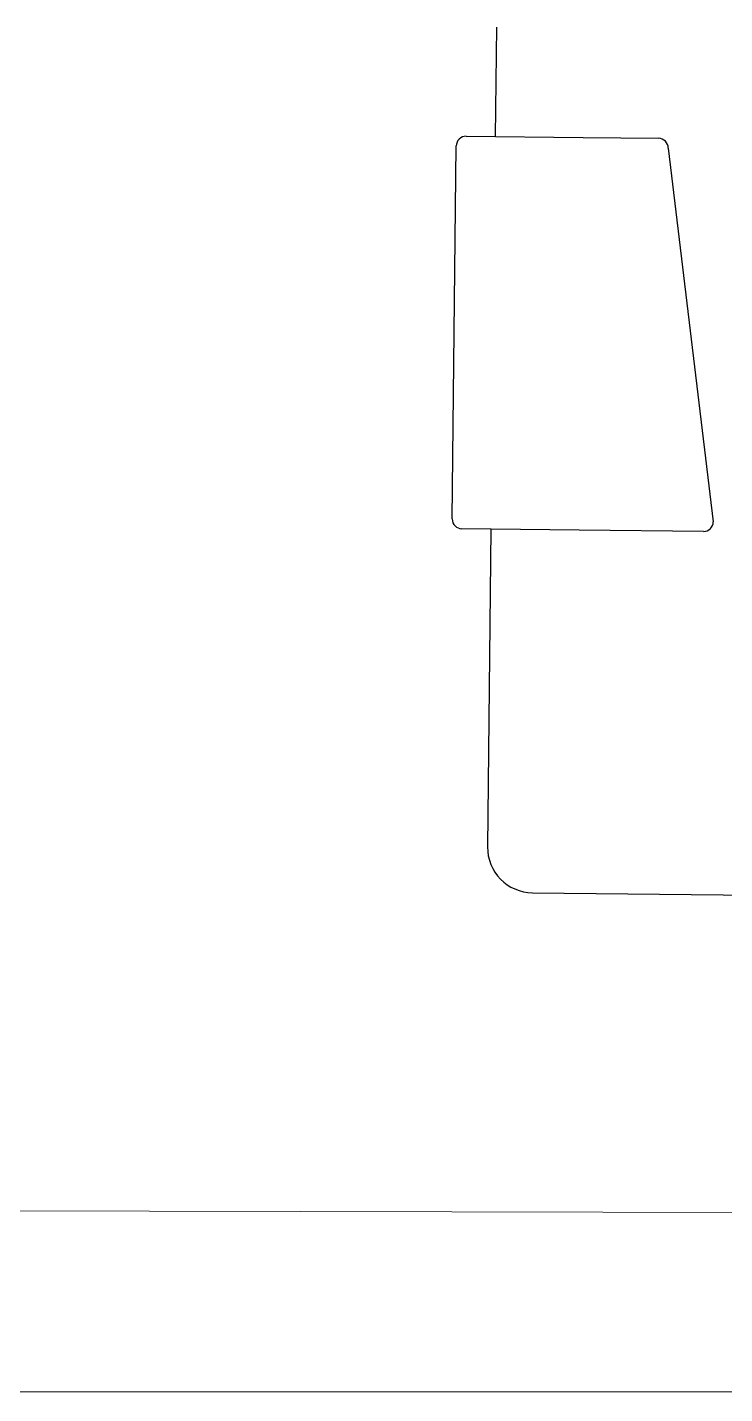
# Model space of a CAD drawing. Header units: inches. Extents: x 164.3 to 247.9, y 15.6 to 56.7.
# Drawn here: x 213.317 to 213.798, y 30.1 to 31.042 of the extents above; entities that cross this region are included whole.
import ezdxf

# ---------------------------------------------------------------- set-up
doc = ezdxf.new("R2010")
doc.units = ezdxf.units.IN
doc.header["$MEASUREMENT"] = 0
doc.layers.get('0').update_dxf_attribs({"lineweight": 0})
doc.layers.add('WALL 1 100', color=250, linetype='Continuous', lineweight=9)
doc.layers.add('провода', color=1, linetype='Continuous', lineweight=5)

msp = doc.modelspace()

# ---------------------------------------------------------------- linework, layer by layer
at = {"color": 7, "linetype": 'ByBlock', "lineweight": -2}
for p, q in [((213.6403, 31.04165), (213.63949, 30.96635)), ((213.60988, 30.70272), (213.61266, 30.95987)), ((213.6195, 30.96656), (213.70024, 30.96569)), ((213.70024, 30.96569), (213.75206, 30.96513)), ((213.75876, 30.95829), (213.78981, 30.70078)), ((213.69731, 30.69501), (213.61657, 30.69588)), ((213.63656, 30.69566), (213.63419, 30.47668)), ((213.78297, 30.69408), (213.69731, 30.69501)), ((213.66524, 30.44496), (214.11886, 30.44005))]:
    msp.add_line(p, q, dxfattribs=at)
for centre, radius, start, end in [((213.61942, 30.9598), 0.00677, 89.38083, 179.38083), ((213.752, 30.95837), 0.00676, 359.31731, 89.44435), ((213.61665, 30.70265), 0.00677, 179.38083, 269.38083), ((213.78305, 30.70085), 0.00677, 269.38083, 359.38083), ((213.66558, 30.47634), 0.03139, 179.38083, 269.38083)]:
    msp.add_arc(centre, radius, start, end, dxfattribs=at)
at = {"layer": 'WALL 1 100', "color": 0}
msp.add_lwpolyline([(221.88075, 30.20755), (208.28262, 30.23614)], dxfattribs=at)
at = {"layer": 'провода', "color": 1}
msp.add_line((221.21651, 30.10261), (208.19274, 30.09955), dxfattribs=at)

doc.saveas('drawing.dxf')
